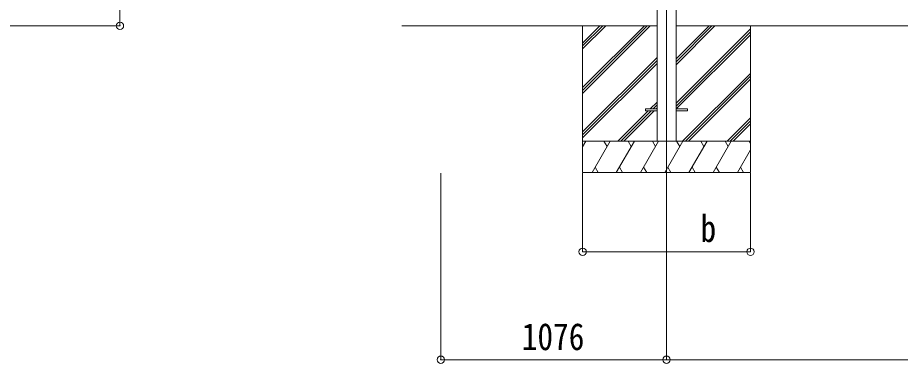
# Model space of a CAD drawing. Units: millimetres at full size; details may follow other scales. Extents: x -9783 to 9892, y -6828 to 6752.
# Drawn here: x 61 to 4269, y -2879 to -1230 of the extents above; entities that cross this region are included whole.
import ezdxf
from ezdxf.enums import TextEntityAlignment as Align

# ---------------------------------------------------------------- set-up
doc = ezdxf.new("R2010")
doc.units = ezdxf.units.MM
doc.header["$LTSCALE"] = 35
doc.header["$PDMODE"] = 32
doc.header["$PDSIZE"] = 35
for name, color, linetype, lineweight in [('0-0_0', 7, 'Continuous', 9), ('0-1_本体', 4, 'Continuous', 9), ('0-2_部品', 7, 'Continuous', 9), ('0-8_PARTS2', 2, 'Continuous', 9), ('0-A_寸法', 6, 'Continuous', 9)]:
    doc.layers.add(name, color=color, linetype=linetype, lineweight=lineweight)
doc.styles.add('ＭＳ ゴシック', font='')
doc.styles.get('ＭＳ ゴシック').set_extended_font_data('MS Gothic')

msp = doc.modelspace()

# ---------------------------------------------------------------- linework, layer by layer
at = {"layer": '0-0_0'}
for p, q in [((1892.12, -1268.88), (3108.88, -1268.88)), ((2754.08, -1268.88), (2754.08, -1968.88)), ((2754.08, -1563.06), (3048.26, -1268.88)), ((2754.08, -1577.2), (3062.4, -1268.88)), ((2754.08, -1591.34), (3076.55, -1268.88)), ((2754.08, -1379.21), (2864.41, -1268.88)), ((2754.08, -1365.07), (2850.27, -1268.88)), ((2754.08, -1350.93), (2836.13, -1268.88)), ((3199.28, -1268.88), (6008.88, -1268.88)), ((3199.28, -1454.51), (3384.91, -1268.88)), ((3199.28, -1440.37), (3370.77, -1268.88)), ((3199.28, -1426.22), (3356.63, -1268.88)), ((3199.28, -1638.35), (3554.08, -1283.56)), ((3199.28, -1652.5), (3554.08, -1297.7)), ((3554.08, -1268.88), (3554.08, -1968.88)), ((3200.7, -1665.22), (3554.08, -1311.84)), ((2754.08, -1775.19), (3108.88, -1420.39)), ((2754.08, -1789.33), (3108.88, -1434.53)), ((2754.08, -1803.47), (3108.88, -1448.67)), ((3230.89, -1818.88), (3554.08, -1495.69)), ((3245.03, -1818.88), (3554.08, -1509.83)), ((3259.18, -1818.88), (3554.08, -1523.97)), ((3076.18, -1665.22), (3108.88, -1632.52)), ((2922.52, -1818.88), (3067.18, -1674.22)), ((2936.67, -1818.88), (3081.32, -1674.22)), ((2950.81, -1818.88), (3095.46, -1674.22)), ((3090.32, -1665.22), (3108.88, -1646.66)), ((3104.46, -1665.22), (3108.88, -1660.8)), ((3443.02, -1818.88), (3554.08, -1707.82)), ((3457.17, -1818.88), (3554.08, -1721.96)), ((3471.31, -1819.72), (3554.08, -1736.95)), ((3554.08, -1818.88), (2754.08, -1818.88)), ((2754.08, -1846.38), (2769.96, -1818.88)), ((2798.83, -1968.88), (2885.43, -1818.88)), ((2870.43, -1844.86), (2855.43, -1818.88)), ((2914.3, -1968.88), (3000.9, -1818.88)), ((2985.9, -1844.86), (2970.9, -1818.88)), ((3029.77, -1968.88), (3116.37, -1818.88)), ((3101.37, -1844.86), (3086.37, -1818.88)), ((3145.24, -1968.88), (3231.84, -1818.88)), ((3216.84, -1844.86), (3201.84, -1818.88)), ((3260.71, -1968.88), (3347.31, -1818.88)), ((3332.31, -1844.86), (3317.31, -1818.88)), ((3376.18, -1968.88), (3462.78, -1818.88)), ((3432.78, -1818.88), (3447.78, -1844.86)), ((3548.25, -1818.88), (3554.08, -1828.98)), ((3491.65, -1968.88), (3554.08, -1860.74)), ((2754.08, -1968.88), (3554.08, -1968.88)), ((2813.83, -1942.9), (2828.83, -1968.88)), ((2929.3, -1942.9), (2944.3, -1968.88)), ((3044.77, -1942.9), (3059.77, -1968.88)), ((3160.24, -1942.9), (3175.24, -1968.88)), ((3275.71, -1942.9), (3290.71, -1968.88)), ((3391.18, -1942.9), (3406.18, -1968.88)), ((3506.65, -1942.9), (3521.65, -1968.88))]:
    msp.add_line(p, q, dxfattribs=at)
at = {"layer": '0-1_本体'}
for p, q in [((3108.88, 1338.1), (3108.88, -1818.88)), ((3199.28, 1338.1), (3199.28, -1818.88))]:
    msp.add_line(p, q, dxfattribs=at)
at = {"layer": '0-2_部品', "color": 4}
for p, q in [((3054.08, -1665.22), (3054.08, -1674.22)), ((3054.08, -1665.22), (3108.88, -1665.22)), ((3054.08, -1674.22), (3108.88, -1674.22)), ((3199.28, -1665.22), (3254.08, -1665.22)), ((3199.28, -1674.22), (3254.08, -1674.22)), ((3254.08, -1665.22), (3254.08, -1674.22))]:
    msp.add_line(p, q, dxfattribs=at)
at = {"layer": '0-8_PARTS2'}
msp.add_line((3154.08, 1469.16), (3154.08, -2036.87), dxfattribs=at)
at = {"layer": '0-A_寸法'}
for p, q in [((548.72, -1268.88), (548.72, 1980.7)), ((548.72, -1268.88), (-6.3, -1268.88)), ((2078.09, -2861.76), (2078.09, -1972.36)), ((2754.08, -2346.77), (2754.08, -1972.36)), ((3154.08, -2861.76), (3154.08, -1972.36)), ((3554.08, -2346.77), (3554.08, -1972.36)), ((2754.08, -2346.77), (3554.08, -2346.77)), ((2078.09, -2861.76), (3154.08, -2861.76)), ((3154.08, -2861.76), (6054.08, -2861.76))]:
    msp.add_line(p, q, dxfattribs=at)
for p in [(548.72, -1268.88), (2754.08, -2346.77), (3554.08, -2346.77), (2078.09, -2861.76), (3154.08, -2861.76)]:
    msp.add_point(p, dxfattribs=at)

# ---------------------------------------------------------------- texts
at = {"layer": '0-A_寸法', "color": 7, "style": 'ＭＳ ゴシック', "width": 0.85}
for s, p in [('b', (3316.08, -2338.77)), ('1076', (2464.09, -2854.76))]:
    msp.add_text(s, height=129, dxfattribs=at).set_placement(p, align=Align.BOTTOM_LEFT)

doc.saveas('drawing.dxf')
